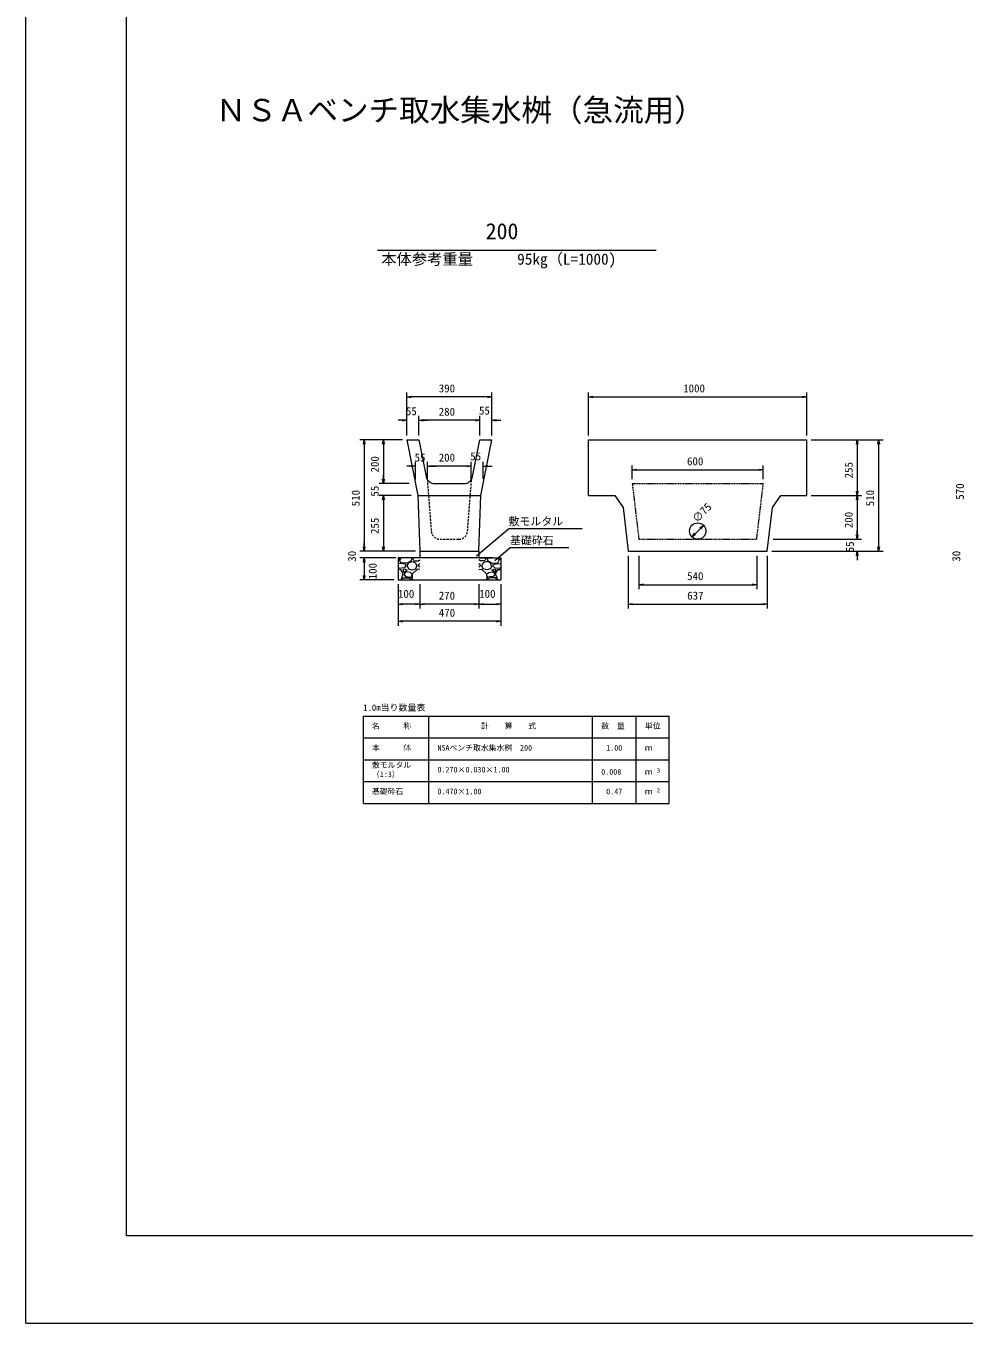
# Model space of a CAD drawing. Units: millimetres on the paper. Extents: x 0 to 841, y 0 to 594.
# Drawn here: x 0.4 to 215.2, y 0.4 to 297.4 of the extents above; entities that cross this region are included whole.
import ezdxf
from ezdxf.enums import TextEntityAlignment as Align

# ---------------------------------------------------------------- set-up
doc = ezdxf.new("R2010")
doc.units = ezdxf.units.MM
doc.linetypes.add('USER1', pattern=[0.75, 0.5, -0.25])
doc.linetypes.add('USER2', pattern=[0.375, 0.25, -0.125])
for name, color, linetype, lineweight in [('0_2', 7, 'Continuous', 18), ('D-MTR-FRAM（材料表図枠）', 2, 'Continuous', 18), ('D-STR-DIM（寸法）', 7, 'Continuous', 18), ('D-STR-HTXT（旗揚げ）', 7, 'Continuous', 18), ('D-STR-STRn（構造物）', 7, 'Continuous', 18), ('D-STR-TXT（文字）', 7, 'USER2', 18), ('D-STR（構造物外形線）', 1, 'Continuous', 18), ('D-TTL(外枠）', 2, 'Continuous', 18), ('DEFPOINTS_3', 8, 'Continuous', 18)]:
    doc.layers.add(name, color=color, linetype=linetype, lineweight=lineweight)
for name, color, linetype in [('D-MTR-TXT(文字列）', 7, 'Continuous'), ('D-MTR（材料表タイトル）', 7, 'Continuous'), ('D-TTL-TXT（文字）', 7, 'Continuous')]:
    doc.layers.add(name, color=color, linetype=linetype)
doc.styles.add('ＭＳ ゴシック', font='')
doc.styles.get('ＭＳ ゴシック').set_extended_font_data('MS Gothic')

msp = doc.modelspace()

# ---------------------------------------------------------------- linework, layer by layer
at = {"layer": '0_2'}
for p, q in [((87.628, 212.4), (88.628, 212.567)), ((88.628, 212.233), (87.628, 212.4)), ((87.628, 212.4), (88.628, 212.4)), ((106.128, 212.567), (107.128, 212.4)), ((107.128, 212.4), (106.128, 212.233)), ((107.128, 212.4), (106.128, 212.4)), ((129.255, 212.4), (130.255, 212.567)), ((130.255, 212.233), (129.255, 212.4)), ((129.255, 212.4), (130.255, 212.4)), ((178.255, 212.567), (179.255, 212.4)), ((179.255, 212.4), (178.255, 212.233)), ((179.255, 212.4), (178.255, 212.4)), ((86.628, 207.224), (87.628, 207.058)), ((87.628, 207.058), (86.628, 206.891)), ((87.628, 207.058), (86.628, 207.058)), ((90.378, 207.058), (91.378, 207.224)), ((90.378, 207.058), (91.378, 207.224)), ((91.378, 206.891), (90.378, 207.058)), ((90.378, 207.058), (91.378, 207.058)), ((91.378, 206.891), (90.378, 207.058)), ((90.378, 207.058), (91.378, 207.058)), ((103.378, 207.224), (104.378, 207.058)), ((103.378, 207.224), (104.378, 207.058)), ((104.378, 207.058), (103.378, 206.891)), ((104.378, 207.058), (103.378, 207.058)), ((104.378, 207.058), (103.378, 206.891)), ((104.378, 207.058), (103.378, 207.058)), ((107.128, 207.058), (108.128, 207.224)), ((108.128, 206.891), (107.128, 207.058)), ((107.128, 207.058), (108.128, 207.058)), ((77.7, 201.558), (77.866, 202.558)), ((77.866, 202.558), (78.033, 201.558)), ((77.866, 202.558), (77.866, 201.558)), ((82.089, 201.558), (82.256, 202.558)), ((82.256, 202.558), (82.423, 201.558)), ((82.256, 202.558), (82.256, 201.558)), ((190.607, 201.558), (190.774, 202.558)), ((190.774, 202.558), (190.941, 201.558)), ((190.774, 202.558), (190.774, 201.558)), ((195.505, 201.558), (195.672, 202.558)), ((195.672, 202.558), (195.838, 201.558)), ((195.672, 202.558), (195.672, 201.558)), ((88.627, 196.718), (89.627, 196.552)), ((89.627, 196.552), (88.627, 196.385)), ((89.627, 196.552), (88.627, 196.552)), ((92.378, 196.552), (93.378, 196.718)), ((92.378, 196.552), (93.378, 196.718)), ((93.378, 196.385), (92.378, 196.552)), ((92.378, 196.552), (93.378, 196.552)), ((93.378, 196.385), (92.378, 196.552)), ((92.378, 196.552), (93.378, 196.552)), ((101.378, 196.718), (102.378, 196.552)), ((101.378, 196.718), (102.378, 196.552)), ((102.378, 196.552), (101.378, 196.385)), ((102.378, 196.552), (101.378, 196.552)), ((102.378, 196.552), (101.378, 196.385)), ((102.378, 196.552), (101.378, 196.552)), ((105.144, 196.552), (106.144, 196.718)), ((106.144, 196.385), (105.144, 196.552)), ((105.144, 196.552), (106.144, 196.552)), ((82.256, 192.558), (82.089, 193.558)), ((82.256, 192.558), (82.089, 193.558)), ((82.423, 193.558), (82.256, 192.558)), ((82.256, 192.558), (82.256, 193.558)), ((82.423, 193.558), (82.256, 192.558)), ((82.256, 192.558), (82.256, 193.558)), ((139.255, 195.707), (140.255, 195.874)), ((140.255, 195.541), (139.255, 195.707)), ((139.255, 195.707), (140.255, 195.707)), ((168.255, 195.874), (169.255, 195.707)), ((169.255, 195.707), (168.255, 195.541)), ((169.255, 195.707), (168.255, 195.707)), ((190.774, 189.808), (190.607, 190.808)), ((190.941, 190.808), (190.774, 189.808)), ((190.774, 189.808), (190.774, 190.808)), ((82.089, 188.808), (82.256, 189.808)), ((82.089, 188.808), (82.256, 189.808)), ((82.256, 189.808), (82.423, 188.808)), ((82.256, 189.808), (82.256, 188.808)), ((82.256, 189.808), (82.423, 188.808)), ((82.256, 189.808), (82.256, 188.808)), ((190.607, 188.808), (190.774, 189.808)), ((190.774, 189.808), (190.941, 188.808)), ((190.774, 189.808), (190.774, 188.808)), ((152.939, 180.347), (153.522, 181.176)), ((154.75, 182.423), (155.571, 183.018)), ((155.571, 183.018), (154.869, 182.306)), ((155.571, 183.018), (154.988, 182.189)), ((152.939, 180.347), (153.641, 181.059)), ((153.759, 180.942), (152.939, 180.347)), ((190.774, 179.808), (190.607, 180.808)), ((190.774, 179.808), (190.607, 180.808)), ((190.941, 180.808), (190.774, 179.808)), ((190.774, 179.808), (190.774, 180.808)), ((190.941, 180.808), (190.774, 179.808)), ((190.774, 179.808), (190.774, 180.808)), ((77.866, 177.058), (77.7, 178.058)), ((77.866, 177.058), (77.7, 178.058)), ((77.866, 177.058), (77.7, 178.058)), ((77.7, 174.558), (77.866, 175.558)), ((77.7, 174.558), (77.866, 175.558)), ((77.7, 174.558), (77.866, 175.558)), ((78.033, 178.058), (77.866, 177.058)), ((77.866, 177.058), (77.866, 178.058)), ((78.033, 178.058), (77.866, 177.058)), ((77.866, 177.058), (77.866, 178.058)), ((78.033, 178.058), (77.866, 177.058)), ((77.866, 177.058), (77.866, 178.058)), ((77.866, 175.558), (78.033, 174.558)), ((77.866, 175.558), (77.866, 174.558)), ((77.866, 175.558), (78.033, 174.558)), ((77.866, 175.558), (77.866, 174.558)), ((77.866, 175.558), (78.033, 174.558)), ((77.866, 175.558), (77.866, 174.558)), ((82.256, 177.058), (82.089, 178.058)), ((82.423, 178.058), (82.256, 177.058)), ((82.256, 177.058), (82.256, 178.058)), ((190.607, 176.058), (190.774, 177.058)), ((190.774, 177.058), (190.941, 176.058)), ((190.774, 177.058), (190.774, 176.058)), ((195.672, 177.058), (195.505, 178.058)), ((195.838, 178.058), (195.672, 177.058)), ((195.672, 177.058), (195.672, 178.058)), ((77.866, 170.558), (77.7, 171.558)), ((78.033, 171.558), (77.866, 170.558)), ((77.866, 170.558), (77.866, 171.558)), ((140.755, 169.421), (141.755, 169.588)), ((141.755, 169.255), (140.755, 169.421)), ((140.755, 169.421), (141.755, 169.421)), ((166.755, 169.588), (167.755, 169.421)), ((167.755, 169.421), (166.755, 169.255)), ((167.755, 169.421), (166.755, 169.421)), ((85.628, 164.946), (86.628, 165.113)), ((86.628, 164.78), (85.628, 164.946)), ((85.628, 164.946), (86.628, 164.946)), ((89.628, 165.113), (90.628, 164.946)), ((90.628, 164.946), (89.628, 164.78)), ((90.628, 164.946), (89.628, 164.946)), ((90.628, 164.946), (91.628, 165.113)), ((91.628, 164.78), (90.628, 164.946)), ((90.628, 164.946), (91.628, 164.946)), ((103.128, 165.113), (104.128, 164.946)), ((104.128, 164.946), (103.128, 164.78)), ((104.128, 164.946), (103.128, 164.946)), ((104.128, 164.946), (105.128, 165.113)), ((105.128, 164.78), (104.128, 164.946)), ((104.128, 164.946), (105.128, 164.946)), ((108.128, 165.113), (109.128, 164.946)), ((109.128, 164.946), (108.128, 164.78)), ((109.128, 164.946), (108.128, 164.946)), ((138.316, 164.946), (139.316, 165.113)), ((139.316, 164.78), (138.316, 164.946)), ((138.316, 164.946), (139.316, 164.946)), ((169.181, 165.113), (170.181, 164.946)), ((170.181, 164.946), (169.181, 164.78)), ((170.181, 164.946), (169.181, 164.946)), ((85.628, 161.028), (86.628, 161.195)), ((86.628, 160.862), (85.628, 161.028)), ((85.628, 161.028), (86.628, 161.028)), ((108.128, 161.195), (109.128, 161.028)), ((109.128, 161.028), (108.128, 160.862)), ((109.128, 161.028), (108.128, 161.028))]:
    msp.add_line(p, q, dxfattribs=at)
at = {"layer": 'D-MTR-FRAM（材料表図枠）'}
for p, q in [((77.679, 139.342), (147.679, 139.342)), ((77.679, 119.342), (77.679, 139.342)), ((92.679, 119.342), (92.679, 139.342)), ((130.179, 119.342), (130.179, 139.342)), ((140.179, 123.342), (140.179, 139.342)), ((140.179, 119.342), (140.179, 139.342)), ((147.679, 119.342), (147.679, 139.342)), ((77.679, 134.342), (147.679, 134.342)), ((77.679, 129.342), (147.679, 129.342)), ((77.679, 124.342), (147.679, 124.342)), ((77.679, 119.342), (147.679, 119.342))]:
    msp.add_line(p, q, dxfattribs=at)
at = {"layer": 'D-STR-DIM（寸法）'}
for p, q in [((87.628, 203.558), (87.628, 213.4)), ((106.128, 212.4), (88.628, 212.4)), ((107.128, 203.558), (107.128, 213.4)), ((129.255, 203.558), (129.255, 213.4)), ((130.255, 212.4), (178.255, 212.4)), ((179.255, 203.558), (179.255, 213.4)), ((87.628, 203.558), (87.628, 208.058)), ((90.378, 203.558), (90.378, 208.058)), ((90.378, 203.558), (90.378, 208.058)), ((104.378, 203.558), (104.378, 208.058)), ((104.378, 203.558), (104.378, 208.058)), ((107.128, 203.558), (107.128, 208.058)), ((86.628, 207.058), (85.628, 207.058)), ((103.378, 207.058), (91.378, 207.058)), ((91.378, 207.058), (92.378, 207.058)), ((103.378, 207.058), (102.378, 207.058)), ((108.128, 207.058), (109.128, 207.058)), ((86.628, 202.558), (76.866, 202.558)), ((86.628, 202.558), (81.256, 202.558)), ((180.255, 202.558), (196.672, 202.558)), ((180.255, 202.558), (191.774, 202.558)), ((77.866, 201.558), (77.866, 178.058)), ((82.256, 201.558), (82.256, 193.558)), ((190.774, 201.558), (190.774, 190.808)), ((195.672, 201.558), (195.672, 178.058)), ((88.627, 196.552), (87.627, 196.552)), ((89.627, 193.56), (89.627, 197.552)), ((92.378, 193.558), (92.378, 197.552)), ((92.378, 193.558), (92.378, 197.552)), ((93.378, 196.552), (94.378, 196.552)), ((101.378, 196.552), (93.378, 196.552)), ((101.378, 196.552), (100.378, 196.552)), ((102.378, 193.558), (102.378, 197.552)), ((102.378, 193.558), (102.378, 197.552)), ((105.144, 193.641), (105.144, 197.552)), ((106.144, 196.552), (107.144, 196.552)), ((139.255, 193.558), (139.255, 196.707)), ((169.255, 193.558), (169.255, 196.707)), ((82.256, 193.558), (82.256, 194.558)), ((140.255, 195.707), (168.255, 195.707)), ((88.196, 192.558), (81.256, 192.558)), ((88.196, 192.558), (81.256, 192.558)), ((88.628, 189.808), (81.256, 189.808)), ((88.628, 189.808), (81.256, 189.808)), ((82.256, 188.808), (82.256, 187.808)), ((82.256, 188.808), (82.256, 178.058)), ((180.255, 189.808), (191.774, 189.808)), ((180.255, 189.808), (191.774, 189.808)), ((190.774, 188.808), (190.774, 180.808)), ((153.641, 181.059), (154.869, 182.306)), ((190.774, 180.808), (190.774, 181.808)), ((77.866, 178.058), (77.866, 179.058)), ((77.866, 178.058), (77.866, 179.058)), ((171.505, 179.808), (191.774, 179.808)), ((171.505, 179.808), (191.774, 179.808)), ((89.628, 177.058), (76.866, 177.058)), ((89.628, 177.058), (76.866, 177.058)), ((89.628, 177.058), (76.866, 177.058)), ((84.628, 175.558), (76.866, 175.558)), ((84.628, 175.558), (76.866, 175.558)), ((85.078, 175.558), (76.866, 175.558)), ((89.628, 177.058), (81.256, 177.058)), ((138.316, 176.058), (138.316, 163.946)), ((140.755, 176.058), (140.755, 168.421)), ((167.755, 176.058), (167.755, 168.421)), ((170.181, 176.058), (170.181, 163.946)), ((171.181, 177.058), (196.672, 177.058)), ((171.181, 177.058), (191.774, 177.058)), ((190.774, 176.058), (190.774, 175.058)), ((77.866, 174.558), (77.866, 173.558)), ((77.866, 174.558), (77.866, 173.558)), ((77.866, 174.558), (77.866, 171.558)), ((84.628, 170.558), (76.866, 170.558)), ((85.628, 169.558), (85.628, 160.028)), ((85.628, 169.558), (85.628, 163.946)), ((90.628, 169.559), (90.628, 163.946)), ((90.628, 169.559), (90.628, 163.946)), ((104.128, 169.562), (104.128, 163.946)), ((104.128, 169.562), (104.128, 163.946)), ((109.128, 169.558), (109.128, 163.946)), ((109.128, 169.558), (109.128, 160.028)), ((141.755, 169.421), (166.755, 169.421)), ((89.628, 164.946), (86.628, 164.946)), ((103.128, 164.946), (91.628, 164.946)), ((105.128, 164.946), (108.128, 164.946)), ((139.316, 164.946), (169.181, 164.946)), ((108.128, 161.028), (86.628, 161.028))]:
    msp.add_line(p, q, dxfattribs=at)
at = {"layer": 'D-STR-HTXT（旗揚げ）'}
for p, q in [((80.941, 245.978), (144.725, 245.978)), ((103.572, 176.023), (110.915, 182.192)), ((127.771, 182.192), (110.915, 182.192)), ((107.811, 174.945), (111.251, 177.828)), ((124.725, 177.828), (111.251, 177.828))]:
    msp.add_line(p, q, dxfattribs=at)
at = {"layer": 'D-STR-STRn（構造物）', "linetype": 'USER1'}
for p, q in [((92.301, 193.53), (93.233, 181.651)), ((101.522, 181.641), (102.454, 193.53)), ((95.227, 179.808), (99.529, 179.808))]:
    msp.add_line(p, q, dxfattribs=at)
at = {"layer": 'D-STR-STRn（構造物）'}
for p, q in [((90.628, 175.558), (85.628, 175.558)), ((85.628, 175.558), (85.628, 170.558)), ((85.628, 175.123), (86.191, 175.558)), ((85.936, 175.005), (86.433, 175.558)), ((88.788, 175.555), (88.588, 174.855)), ((88.958, 175.558), (89.228, 174.917)), ((90.628, 177.058), (90.628, 175.558)), ((107.228, 175.558), (90.628, 175.558)), ((104.128, 177.064), (104.128, 175.564)), ((104.128, 175.564), (109.128, 175.564)), ((105.797, 175.564), (105.527, 174.923)), ((105.967, 175.561), (106.167, 174.861)), ((108.819, 175.011), (108.322, 175.564)), ((109.128, 175.129), (108.565, 175.564)), ((109.128, 175.564), (109.128, 170.564)), ((86.391, 174.25), (85.628, 174.169)), ((85.835, 173.172), (85.628, 173.398)), ((86.238, 172.85), (85.628, 172.901)), ((86.983, 173.258), (85.833, 173.158)), ((86.296, 174.403), (85.946, 175.003)), ((86.797, 171.958), (86.247, 172.858)), ((87.533, 174.316), (86.283, 174.416)), ((87.385, 174.008), (86.385, 174.258)), ((86.735, 172.805), (86.935, 172.305)), ((87.086, 172.953), (86.736, 172.803)), ((86.935, 172.307), (87.685, 172.757)), ((87.436, 172.355), (86.936, 171.855)), ((87.436, 173.756), (86.986, 173.256)), ((87.688, 172.756), (87.088, 172.956)), ((87.437, 173.752), (87.387, 174.002)), ((88.442, 172.208), (87.442, 172.358)), ((88.589, 174.852), (87.539, 174.302)), ((87.682, 173.757), (87.982, 173.057)), ((87.735, 173.755), (88.035, 174.455)), ((87.983, 173.052), (88.833, 172.802)), ((88.037, 174.455), (88.837, 174.705)), ((88.835, 174.705), (89.635, 174.405)), ((88.839, 172.802), (89.689, 173.052)), ((90.038, 172.955), (88.888, 171.905)), ((89.233, 174.903), (90.283, 174.853)), ((89.637, 174.404), (89.937, 173.754)), ((89.685, 173.058), (89.935, 173.758)), ((90.628, 172.901), (90.038, 172.95)), ((90.285, 173.757), (90.435, 174.157)), ((90.628, 173.398), (90.285, 173.772)), ((90.287, 174.859), (90.628, 175.123)), ((90.628, 174.169), (90.441, 174.15)), ((104.469, 174.865), (104.128, 175.129)), ((104.128, 174.175), (104.315, 174.156)), ((104.128, 173.404), (104.471, 173.778)), ((104.128, 172.907), (104.718, 172.956)), ((104.47, 173.763), (104.32, 174.163)), ((105.522, 174.909), (104.472, 174.859)), ((104.718, 172.961), (105.868, 171.911)), ((105.118, 174.41), (104.818, 173.76)), ((105.071, 173.064), (104.821, 173.764)), ((105.916, 172.808), (105.066, 173.058)), ((105.921, 174.711), (105.121, 174.411)), ((106.719, 174.461), (105.919, 174.711)), ((106.773, 173.058), (105.923, 172.808)), ((106.167, 174.858), (107.217, 174.308)), ((106.313, 172.214), (107.313, 172.364)), ((107.02, 173.761), (106.72, 174.461)), ((107.073, 173.763), (106.773, 173.063)), ((107.067, 172.762), (107.667, 172.962)), ((107.821, 172.312), (107.071, 172.762)), ((107.222, 174.322), (108.472, 174.422)), ((107.319, 173.758), (107.369, 174.008)), ((107.319, 173.761), (107.769, 173.261)), ((107.319, 172.361), (107.819, 171.861)), ((107.371, 174.014), (108.371, 174.264)), ((107.67, 172.959), (108.02, 172.809)), ((107.773, 173.264), (108.923, 173.164)), ((108.021, 172.811), (107.821, 172.311)), ((107.958, 171.964), (108.508, 172.864)), ((108.365, 174.256), (109.128, 174.175)), ((108.459, 174.409), (108.809, 175.009)), ((108.518, 172.856), (109.128, 172.907)), ((108.921, 173.178), (109.128, 173.404)), ((85.628, 170.558), (109.128, 170.564)), ((86.191, 170.558), (86.387, 170.709)), ((86.387, 170.704), (86.787, 171.954)), ((86.433, 170.558), (86.836, 171.006)), ((86.837, 171.006), (88.137, 171.006)), ((86.935, 171.857), (87.335, 171.257)), ((87.338, 171.253), (88.588, 171.103)), ((88.135, 171.017), (88.785, 170.567)), ((88.847, 171.845), (88.447, 172.195)), ((88.588, 171.106), (88.838, 171.556)), ((88.828, 170.867), (88.958, 170.558)), ((88.884, 171.908), (88.834, 170.858)), ((88.837, 171.556), (88.837, 171.856)), ((105.927, 170.873), (105.797, 170.564)), ((105.871, 171.914), (105.921, 170.864)), ((105.909, 171.851), (106.309, 172.201)), ((106.168, 171.112), (105.918, 171.562)), ((105.919, 171.561), (105.919, 171.861)), ((106.621, 171.023), (105.971, 170.573)), ((107.418, 171.259), (106.168, 171.109)), ((107.919, 171.011), (106.619, 171.011)), ((107.821, 171.863), (107.421, 171.263)), ((108.322, 170.564), (107.919, 171.011)), ((108.369, 170.71), (107.969, 171.96)), ((108.565, 170.564), (108.369, 170.715))]:
    msp.add_line(p, q, dxfattribs=at)
at = {"layer": 'D-STR-STRn（構造物）', "linetype": 'USER1'}
for centre, start, end in [((95.227, 181.808), 184.48363, 270), ((99.529, 181.808), 270, 355.51483)]:
    msp.add_arc(centre, 2, start, end, dxfattribs=at)
at = {"layer": 'D-STR-TXT（文字）'}
for p, q in [((139.255, 192.558), (140.755, 179.808)), ((139.255, 192.558), (169.255, 192.558)), ((167.755, 179.808), (169.255, 192.558)), ((140.755, 179.808), (167.755, 179.808))]:
    msp.add_line(p, q, dxfattribs=at)
at = {"layer": 'D-STR（構造物外形線）'}
for p, q in [((87.628, 202.558), (90.178, 189.808)), ((87.628, 202.558), (90.378, 202.558)), ((90.378, 202.558), (92.057, 194.16)), ((102.698, 194.157), (104.378, 202.558)), ((104.378, 202.558), (107.128, 202.558)), ((104.578, 189.808), (107.128, 202.558)), ((129.255, 202.558), (179.255, 202.558)), ((129.255, 189.808), (129.255, 202.558)), ((179.255, 189.808), (179.255, 202.558)), ((92.378, 192.558), (92.378, 192.558)), ((94.017, 192.558), (100.738, 192.558)), ((102.378, 192.558), (102.378, 192.558)), ((90.157, 189.913), (90.628, 177.058)), ((90.162, 189.808), (104.594, 189.808)), ((104.128, 177.064), (104.599, 189.913)), ((129.255, 189.808), (135.255, 189.808)), ((135.255, 189.808), (137.184, 187.058)), ((171.358, 187.058), (173.255, 189.808)), ((173.255, 189.808), (179.255, 189.808)), ((137.184, 187.058), (138.316, 177.058)), ((170.181, 177.058), (171.358, 187.058)), ((90.628, 177.058), (104.128, 177.064)), ((138.316, 177.058), (170.181, 177.058))]:
    msp.add_line(p, q, dxfattribs=at)
msp.add_circle((154.255, 181.683), 1.875, dxfattribs=at)
for centre, start, end in [((94.017, 194.558), 191.31049, 270), ((100.738, 194.558), 270, 348.69091)]:
    msp.add_arc(centre, 2, start, end, dxfattribs=at)
at = {"layer": 'D-TTL(外枠）'}
for p, q in [((23.404, 20.352), (23.404, 574.352)), ((818.404, 20.352), (23.404, 20.352))]:
    msp.add_line(p, q, dxfattribs=at)
at = {"layer": 'DEFPOINTS_3'}
for q in [(0.404, 594.352), (841.404, 0.352)]:
    msp.add_line((0.404, 0.352), q, dxfattribs=at)

# ---------------------------------------------------------------- texts
at = {"layer": 'D-MTR-TXT(文字列）', "style": 'ＭＳ ゴシック'}
for s, height, p in [('本体参考重量', 2.566, (81.772, 241.911)), ('95kg（L=1000)', 2.566, (112.892, 241.911)), ('名\u3000\u3000\u3000称', 1.283, (79.64, 136.044)), ('計\u3000\u3000算\u3000\u3000式', 1.283, (104.644, 136.044)), ('数\u3000量', 1.283, (132.14, 136.044)), ('単位', 1.283, (142.14, 136.044)), ('本\u3000\u3000\u3000体', 1.283, (79.64, 131.044)), ('NSAベンチ取水集水桝\u3000200', 1.283, (94.64, 131.044)), ('1.00', 1.283, (133.291, 131.044)), ('ｍ', 1.283, (142.14, 131.044)), ('敷モルタル', 1.283, (79.64, 127.094)), ('（1:3）', 1.283, (79.64, 124.983)), ('0.270×0.030×1.00', 1.283, (94.64, 126.044)), ('0.008', 1.283, (132.154, 125.544)), ('ｍ', 1.283, (142.14, 125.544)), ('3', 1.026, (144.842, 126.046)), ('基礎砕石', 1.283, (79.64, 121.044)), ('0.470×1.00', 1.283, (94.64, 121.044)), ('0.47', 1.283, (133.291, 121.044)), ('ｍ', 1.283, (142.14, 121.044)), ('2', 1.026, (144.842, 121.546))]:
    msp.add_text(s, height=height, dxfattribs=at).set_placement(p, align=Align.BOTTOM_LEFT)
at = {"layer": 'D-MTR（材料表タイトル）', "style": 'ＭＳ ゴシック'}
msp.add_text('ＮＳＡベンチ取水集水桝（急流用）', height=5.132, dxfattribs=at).set_placement((43.864, 273.976), align=Align.BOTTOM_LEFT)
at = {"layer": 'D-STR-DIM（寸法）', "style": 'ＭＳ ゴシック'}
for s, p in [('390', (94.935, 212.9)), ('1000', (150.911, 212.9)), ('55', (87.404, 207.667)), ('280', (94.929, 207.558)), ('55', (104.154, 207.814)), ('55', (89.403, 197.064)), ('200', (94.929, 197.052)), ('55', (102.162, 197.337)), ('600', (151.793, 196.207)), ('540', (151.812, 169.921)), ('100', (85.596, 165.86)), ('270', (94.929, 165.446)), ('100', (104.197, 165.86)), ('637', (151.831, 165.446)), ('470', (94.954, 161.528))]:
    msp.add_text(s, height=1.833, dxfattribs=at).set_placement(p, align=Align.BOTTOM_LEFT)
for s, rotation, p in [('200', 90, (81.756, 195.108)), ('255', 90, (190.274, 193.765)), ('510', 90, (77.366, 187.365)), ('55', 90, (81.739, 189.584)), ('510', 90, (195.172, 187.365)), ('570', 90, (215.742, 188.865)), ('∅75', 45.428, (154.491, 183.102)), ('255', 90, (81.756, 181.015)), ('200', 90, (190.274, 182.358)), ('55', 90, (190.551, 176.834)), ('30', 90, (76.538, 174.677)), ('30', 90, (76.538, 174.677)), ('30', 90, (214.913, 174.677)), ('30', 90, (214.913, 174.677)), ('100', 90, (81.261, 170.649))]:
    msp.add_text(s, height=1.833, rotation=rotation, dxfattribs=at).set_placement(p, align=Align.BOTTOM_LEFT)
at = {"layer": 'D-STR-TXT（文字）', "style": 'ＭＳ ゴシック'}
for s, height, p in [('敷モルタル', 1.833, (110.915, 182.445)), ('基礎砕石', 1.833, (111.251, 178.081)), ('1.0m当り数量表', 1.466, (77.624, 140.105))]:
    msp.add_text(s, height=height, dxfattribs=at).set_placement(p, align=Align.BOTTOM_LEFT)
at = {"layer": 'D-TTL-TXT（文字）', "style": 'ＭＳ ゴシック'}
msp.add_text('200', height=3.666, dxfattribs=at).set_placement((105.689, 247.426), align=Align.BOTTOM_LEFT)

doc.saveas('drawing.dxf')
